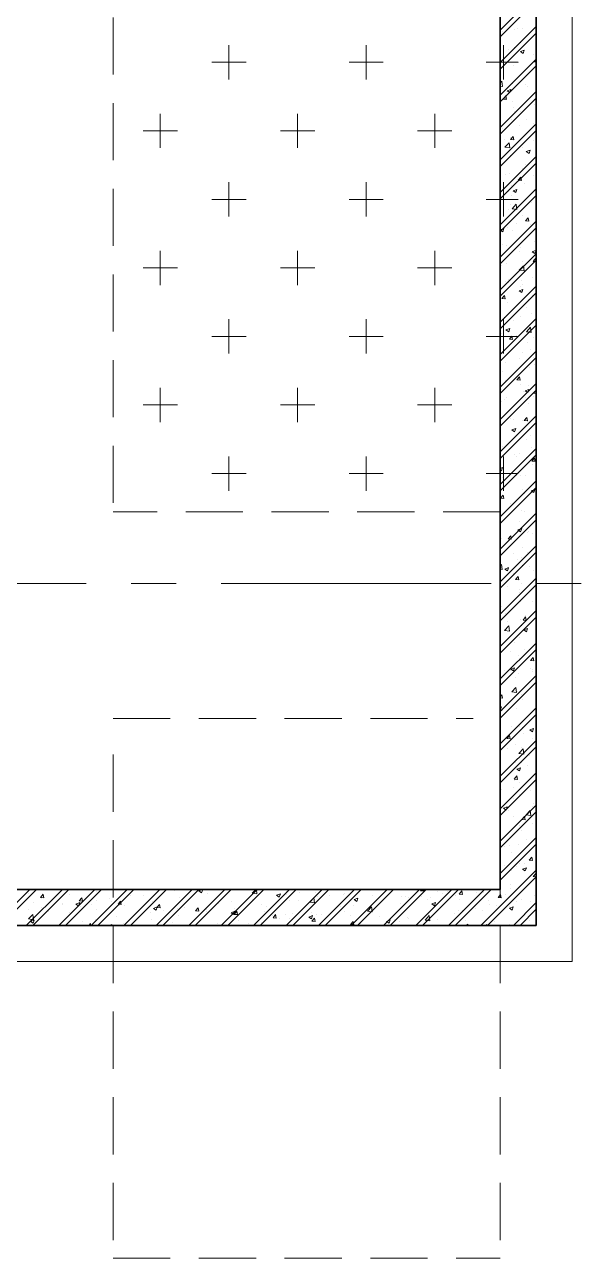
# Model space of a CAD drawing. Header units: millimetres. Extents: x 115500 to 206800, y -6300 to 53700.
# Drawn here: x 135359 to 138500, y 15450 to 22307 of the extents above; entities that cross this region are included whole.
import ezdxf

# ---------------------------------------------------------------- set-up
doc = ezdxf.new("R2010")
doc.units = ezdxf.units.MM
doc.linetypes.add('HIDDEN2', pattern=[4.7625, 3.175, -1.5875])
doc.linetypes.add('HT_Grid$0$CENTER2', pattern=[1.125, 0.75, -0.125, 0.125, -0.125])
for name, color, linetype, lineweight in [('HT_Grid$0$NDC_S_AXIS', 5, 'HT_Grid$0$CENTER2', 13), ('NDC_S_BEAM', 3, 'HIDDEN2', 20), ('NDC_S_HATCH MATERIAL', 8, 'Continuous', 13), ('NDC_S_SLAB', 2, 'Continuous', 20), ('NDC_S_WALL', 6, 'Continuous', 35)]:
    doc.layers.add(name, color=color, linetype=linetype, lineweight=lineweight)

msp = doc.modelspace()

# ---------------------------------------------------------------- linework, layer by layer
at = {"layer": 'HT_Grid$0$NDC_S_AXIS', "ltscale": 2000}
msp.add_line((120700, 19200), (201600, 19200), dxfattribs=at)
at = {"layer": 'NDC_S_BEAM', "ltscale": 100}
for p, q in [((135850, 23300), (135850, 19600)), ((138000, 23300), (138000, 19600)), ((138000, 19600), (135850, 19600)), ((135850, 18450), (137850, 18450)), ((135850, 18250), (135850, 15450)), ((138000, 18250), (138000, 15450)), ((135850, 15450), (138000, 15450))]:
    msp.add_line(p, q, dxfattribs=at)
at = {"layer": 'NDC_S_HATCH MATERIAL', "linetype": 'Continuous', "ltscale": 100}
for p, q in [((138000, 22276.3), (138200, 22476.3)), ((138000, 22239.5), (138200, 22439.5)), ((138000, 22096), (138200, 22296)), ((138097.9, 22288.4), (138097.9, 22288.4)), ((138125.2, 22286), (138125.2, 22286)), ((138000, 22059.2), (138200, 22259.2)), ((138011.6, 22271), (138011.6, 22271)), ((138080, 22279.1), (138080, 22279.1)), ((136493.2, 22002.7), (136493.2, 22193.2)), ((137255.2, 22002.7), (137255.2, 22193.2)), ((138017.2, 22002.7), (138017.2, 22193.2)), ((138046.3, 22167.7), (138046.3, 22167.7)), ((138076.4, 22179.2), (138076.4, 22179.2)), ((138111.6, 22157), (138132.6, 22165)), ((138111.6, 22157), (138126.5, 22146.9)), ((138114.7, 22205.3), (138114.7, 22205.3)), ((138126.5, 22146.8), (138132.6, 22164.9)), ((136398, 22098), (136588.5, 22098)), ((137160, 22098), (137350.5, 22098)), ((137922, 22098), (138100, 22098)), ((138000, 21915.7), (138200, 22115.7)), ((138011.6, 22109.4), (138011.6, 22109.4)), ((138039.4, 22135.1), (138039.4, 22135.1)), ((138072.7, 22079.3), (138072.7, 22079.3)), ((138102.7, 22094.8), (138102.7, 22094.8)), ((138186.6, 22139.5), (138186.6, 22139.5)), ((138189.3, 22100.4), (138200, 22113.1)), ((138189.3, 22100.4), (138200, 22099.5)), ((138199.6, 22128.3), (138199.6, 22128.3)), ((138000, 21878.9), (138200, 22078.9)), ((138156.9, 22074.3), (138156.9, 22074.3)), ((138000, 21982.2), (138009.6, 21992.2)), ((138000, 21965.7), (138012.9, 21963.7)), ((138012.9, 21963.6), (138009.6, 21992.1)), ((138038.6, 21939.4), (138059.6, 21947.5)), ((138053.5, 21929.3), (138059.6, 21947.4)), ((138069.1, 21979.5), (138069.1, 21979.5)), ((138077.9, 21956), (138077.9, 21956)), ((138126.2, 22004.4), (138126.2, 22004.4)), ((138139.9, 21975.9), (138139.9, 21975.9)), ((138153, 21965.9), (138153, 21965.9)), ((138000, 21735.4), (138200, 21935.4)), ((138000, 21698.6), (138200, 21898.6)), ((138015.8, 21893.6), (138030.3, 21910.9)), ((138015.8, 21893.6), (138033.7, 21892)), ((138033.7, 21891.9), (138030.3, 21910.7)), ((138038.6, 21939.4), (138053.5, 21929.4)), ((138065.4, 21879.6), (138065.4, 21879.6)), ((136112.2, 21621.7), (136112.2, 21812.2)), ((136874.2, 21621.7), (136874.2, 21812.2)), ((137636.2, 21621.7), (137636.2, 21812.2)), ((138074.1, 21847.5), (138074.1, 21847.5)), ((138081.5, 21822.6), (138081.5, 21822.6)), ((138113.8, 21825.4), (138113.8, 21825.4)), ((138187.7, 21862.5), (138187.7, 21862.5)), ((138000, 21555), (138200, 21755)), ((138061.8, 21779.7), (138061.8, 21779.7)), ((138108.8, 21744.2), (138108.8, 21744.2)), ((138144.7, 21782.3), (138144.7, 21782.3)), ((138185.7, 21759.6), (138185.7, 21759.6)), ((136017, 21717), (136207.5, 21717)), ((136779, 21717), (136969.5, 21717)), ((137541, 21717), (137731.5, 21717)), ((138000, 21518.3), (138200, 21718.3)), ((138010.7, 21729.5), (138010.7, 21729.5)), ((138021.8, 21670.1), (138021.8, 21670.1)), ((138057.4, 21668), (138071.9, 21685.2)), ((138057.4, 21668), (138075.3, 21666.4)), ((138058.1, 21679.8), (138058.1, 21679.8)), ((138075.4, 21666.3), (138071.9, 21685.1)), ((138026, 21626), (138049.4, 21650.3)), ((138026, 21626), (138052.7, 21621.8)), ((138029.9, 21625.9), (138029.9, 21625.9)), ((138052.7, 21621.8), (138049.4, 21650.2)), ((138125.3, 21624.6), (138125.3, 21624.6)), ((138144.7, 21601.1), (138165.7, 21609.2)), ((138144.7, 21601.1), (138159.6, 21591)), ((138159.6, 21590.9), (138165.7, 21609.1)), ((138181.9, 21663.3), (138181.9, 21663.3)), ((138000, 21374.7), (138200, 21574.7)), ((138000, 21338), (138200, 21538)), ((138054.5, 21580), (138054.5, 21580)), ((138140.4, 21532.5), (138140.4, 21532.5)), ((138026.6, 21476.5), (138026.6, 21476.5)), ((138050.8, 21480.1), (138050.8, 21480.1)), ((138123.5, 21510), (138123.5, 21510)), ((138186.8, 21469.7), (138186.8, 21469.7)), ((136493.2, 21240.7), (136493.2, 21431.2)), ((137255.2, 21240.7), (137255.2, 21431.2)), ((138000, 21194.4), (138200, 21394.4)), ((138017.2, 21240.7), (138017.2, 21431.2)), ((138061.5, 21414.1), (138061.5, 21414.1)), ((138099, 21442.3), (138113.5, 21459.5)), ((138099, 21442.3), (138117, 21440.7)), ((138112.9, 21445.6), (138112.9, 21445.6)), ((138117, 21440.6), (138113.5, 21459.4)), ((138136.6, 21424), (138136.6, 21424)), ((138198.7, 21399.5), (138198.7, 21399.5)), ((136398, 21336), (136588.5, 21336)), ((137160, 21336), (137350.5, 21336)), ((137922, 21336), (138100, 21336)), ((138000, 21157.7), (138200, 21357.7)), ((138009.8, 21349.7), (138009.8, 21349.7)), ((138047.2, 21380.2), (138047.2, 21380.2)), ((138063.8, 21357.5), (138063.8, 21357.5)), ((138071.7, 21383.6), (138092.7, 21391.6)), ((138071.7, 21383.6), (138086.6, 21373.5)), ((138086.6, 21373.4), (138092.7, 21391.5)), ((138184.8, 21379.7), (138184.8, 21379.7)), ((138043.5, 21280.4), (138043.5, 21280.4)), ((138057.7, 21305.7), (138057.7, 21305.7)), ((138065.8, 21284.1), (138089.1, 21308.4)), ((138065.8, 21284.1), (138092.4, 21280)), ((138092.5, 21279.9), (138089.1, 21308.4)), ((138171.3, 21320.7), (138171.3, 21320.7)), ((138195.1, 21299.6), (138195.1, 21299.6)), ((138000, 21014.1), (138200, 21214.1)), ((138005.4, 21204.2), (138005.4, 21204.2)), ((138092.4, 21202.3), (138092.4, 21202.3)), ((138124.4, 21244.7), (138124.4, 21244.7)), ((138140.7, 21216.6), (138155.1, 21233.9)), ((138140.7, 21216.6), (138158.6, 21215.1)), ((138158.6, 21215), (138155.1, 21233.8)), ((138165.6, 21197.4), (138165.6, 21197.4)), ((138191.4, 21199.7), (138191.4, 21199.7)), ((138000, 20977.4), (138200, 21177.4)), ((138000, 21166.5), (138019.7, 21174.1)), ((138000, 21165.1), (138013.6, 21155.9)), ((138013.6, 21155.8), (138019.7, 21174)), ((138039.9, 21180.5), (138039.9, 21180.5)), ((138068.7, 21163.9), (138068.7, 21163.9)), ((138013.5, 21084), (138013.5, 21084)), ((138036.2, 21080.6), (138036.2, 21080.6)), ((138112, 21065.7), (138112, 21065.7)), ((138177.7, 21045.2), (138198.7, 21053.3)), ((138187.8, 21099.8), (138187.8, 21099.8)), ((138192.7, 21035), (138198.8, 21053.2)), ((136112.2, 20859.7), (136112.2, 21050.2)), ((136874.2, 20859.7), (136874.2, 21050.2)), ((137636.2, 20859.7), (137636.2, 21050.2)), ((138000, 20833.8), (138200, 21033.8)), ((138000, 20797.1), (138200, 20997.1)), ((138105.9, 21044.9), (138105.9, 21044.9)), ((138124, 20990.6), (138124, 20990.6)), ((138177.7, 21045.2), (138192.7, 21035.2)), ((138182.3, 20991), (138196.8, 21008.2)), ((138182.3, 20991), (138200, 20989.4)), ((138183.9, 20999.8), (138183.9, 20999.8)), ((138184.1, 21000), (138184.1, 21000)), ((138200, 20990.6), (138196.8, 21008.1)), ((138199.1, 21000.5), (138199.1, 21000.5)), ((136017, 20955), (136207.5, 20955)), ((136779, 20955), (136969.5, 20955)), ((137541, 20955), (137731.5, 20955)), ((138009, 20969.8), (138009, 20969.8)), ((138032.6, 20980.8), (138032.6, 20980.8)), ((138105.5, 20942.2), (138128.9, 20966.6)), ((138105.5, 20942.2), (138132.2, 20938.1)), ((138132.2, 20938), (138128.9, 20966.5)), ((138000, 20653.5), (138200, 20853.5)), ((138028.9, 20880.9), (138028.9, 20880.9)), ((138045.1, 20872.3), (138045.1, 20872.3)), ((138047.4, 20891.6), (138047.4, 20891.6)), ((138110.7, 20851.3), (138110.7, 20851.3)), ((138120.2, 20882.2), (138120.2, 20882.2)), ((138123.5, 20864.8), (138123.5, 20864.8)), ((138180.5, 20900.1), (138180.5, 20900.1)), ((138000, 20616.7), (138200, 20816.7)), ((138008.7, 20784.2), (138023.2, 20801.4)), ((138008.7, 20784.2), (138026.7, 20782.6)), ((138026.7, 20782.5), (138023.2, 20801.3)), ((138025.3, 20781), (138025.3, 20781)), ((138104.7, 20827.7), (138125.8, 20835.7)), ((138104.7, 20827.7), (138119.7, 20817.6)), ((138119.7, 20817.5), (138125.8, 20835.6)), ((138154.9, 20778.8), (138154.9, 20778.8)), ((138176.8, 20800.2), (138176.8, 20800.2)), ((138041.3, 20763.9), (138041.3, 20763.9)), ((138147.9, 20732.4), (138147.9, 20732.4)), ((136493.2, 20478.7), (136493.2, 20669.2)), ((137255.2, 20478.7), (137255.2, 20669.2)), ((138000, 20473.2), (138200, 20673.2)), ((138017.2, 20478.7), (138017.2, 20669.2)), ((138021.6, 20681.2), (138021.6, 20681.2)), ((138076, 20660.5), (138076, 20660.5)), ((138111.1, 20685.8), (138111.1, 20685.8)), ((138173.2, 20700.4), (138173.2, 20700.4)), ((136398, 20574), (136588.5, 20574)), ((137160, 20574), (137350.5, 20574)), ((137922, 20574), (138100, 20574)), ((138000, 20436.4), (138200, 20636.4)), ((138008.1, 20589.9), (138008.1, 20589.9)), ((138018, 20581.3), (138018, 20581.3)), ((138031.8, 20610.1), (138052.8, 20618.2)), ((138031.8, 20610.1), (138046.7, 20600.1)), ((138046.7, 20600), (138052.8, 20618.1)), ((138050.4, 20558.5), (138064.8, 20575.7)), ((138068.3, 20556.8), (138064.8, 20575.6)), ((138089.5, 20579.1), (138089.5, 20579.1)), ((138145.3, 20600.3), (138168.7, 20624.7)), ((138145.3, 20600.3), (138172, 20596.2)), ((138172, 20596.1), (138168.7, 20624.6)), ((138169.5, 20600.5), (138169.5, 20600.5)), ((138183, 20619.9), (138183, 20619.9)), ((138050.4, 20558.5), (138068.3, 20556.9)), ((138152.7, 20538.8), (138152.7, 20538.8)), ((138186.5, 20567.1), (138186.5, 20567.1)), ((138000, 20292.9), (138200, 20492.9)), ((138000, 20256.1), (138200, 20456.1)), ((138014.3, 20481.4), (138014.3, 20481.4)), ((138107.6, 20448.8), (138107.6, 20448.8)), ((138122.6, 20484.9), (138122.6, 20484.9)), ((138165.9, 20500.6), (138165.9, 20500.6)), ((138182.7, 20458.7), (138182.7, 20458.7)), ((138010.7, 20381.6), (138010.7, 20381.6)), ((138029.8, 20426.6), (138029.8, 20426.6)), ((138162.2, 20400.8), (138162.2, 20400.8)), ((138189.9, 20419.8), (138189.9, 20419.8)), ((138000, 20112.6), (138200, 20312.6)), ((138028.7, 20330.5), (138028.7, 20330.5)), ((138092, 20332.8), (138106.5, 20350.1)), ((138092, 20332.8), (138109.9, 20331.3)), ((138103.8, 20340.4), (138103.8, 20340.4)), ((138109.9, 20331.2), (138106.5, 20350)), ((138110.3, 20305.9), (138110.3, 20305.9)), ((138158.6, 20300.9), (138158.6, 20300.9)), ((136112.2, 20097.7), (136112.2, 20288.2)), ((136874.2, 20097.7), (136874.2, 20288.2)), ((137636.2, 20097.7), (137636.2, 20288.2)), ((138000, 20075.8), (138200, 20275.8)), ((138007.1, 20281.7), (138007.1, 20281.7)), ((138034.6, 20233), (138034.6, 20233)), ((138131.5, 20266.5), (138131.5, 20266.5)), ((138137.8, 20271.8), (138158.8, 20279.9)), ((138137.8, 20271.8), (138152.8, 20261.7)), ((138138.5, 20237), (138138.5, 20237)), ((138152.8, 20261.6), (138158.9, 20279.8)), ((138182.1, 20240), (138182.1, 20240)), ((138185.1, 20258.4), (138200, 20274)), ((138185.1, 20258.4), (138200, 20256.1)), ((136017, 20193), (136207.5, 20193)), ((136779, 20193), (136969.5, 20193)), ((137541, 20193), (137731.5, 20193)), ((138003.4, 20181.8), (138003.4, 20181.8)), ((138007.2, 20210), (138007.2, 20210)), ((138024.9, 20222.1), (138024.9, 20222.1)), ((138154.9, 20201), (138154.9, 20201)), ((138194.8, 20226.2), (138194.8, 20226.2)), ((138000, 19932.2), (138200, 20132.2)), ((138000, 19895.5), (138200, 20095.5)), ((138059.6, 20118.7), (138059.6, 20118.7)), ((138071.8, 20114), (138071.8, 20114)), ((138121.8, 20105), (138121.8, 20105)), ((138133.6, 20107.2), (138148.1, 20124.4)), ((138133.6, 20107.2), (138151.5, 20105.6)), ((138151.6, 20105.5), (138148.1, 20124.3)), ((138151.3, 20101.2), (138151.3, 20101.2)), ((138064.8, 20054.3), (138085.8, 20062.3)), ((138064.8, 20054.3), (138079.8, 20044.2)), ((138079.8, 20044.1), (138085.9, 20062.2)), ((138170.1, 20025.3), (138170.1, 20025.3)), ((138013.4, 19960.7), (138013.4, 19960.7)), ((138147.6, 20001.3), (138147.6, 20001.3)), ((138173.6, 19954), (138173.6, 19954)), ((136493.2, 19716.7), (136493.2, 19907.2)), ((137255.2, 19716.7), (137255.2, 19907.2)), ((138000, 19751.9), (138200, 19951.9)), ((138000, 19715.2), (138200, 19915.2)), ((138017.2, 19716.7), (138017.2, 19907.2)), ((138076.7, 19920.4), (138076.7, 19920.4)), ((138091.2, 19907), (138091.2, 19907)), ((138109.4, 19926), (138109.4, 19926)), ((138144, 19901.4), (138144, 19901.4)), ((138166.3, 19916.9), (138166.3, 19916.9)), ((138175.2, 19881.5), (138189.7, 19898.8)), ((138193.2, 19879.8), (138189.7, 19898.6)), ((138000, 19839.8), (138012.8, 19844.8)), ((138000, 19831.2), (138006.8, 19826.6)), ((138006.3, 19830.1), (138006.3, 19830.1)), ((138006.8, 19826.5), (138012.9, 19844.7)), ((138175.2, 19881.5), (138193.2, 19880)), ((138181.3, 19860.1), (138181.3, 19860.1)), ((136398, 19812), (136588.5, 19812)), ((137160, 19812), (137350.5, 19812)), ((137922, 19812), (138100, 19812)), ((138000, 19571.6), (138200, 19771.6)), ((138012.3, 19788.7), (138012.3, 19788.7)), ((138087.4, 19798.5), (138087.4, 19798.5)), ((138113.9, 19801.5), (138113.9, 19801.5)), ((138140.3, 19801.6), (138140.3, 19801.6)), ((138000, 19534.9), (138200, 19734.9)), ((138001.7, 19674.7), (138016.1, 19691.9)), ((138008.5, 19680.2), (138008.5, 19680.2)), ((138019.6, 19673), (138016.2, 19691.8)), ((138120.9, 19725.1), (138120.9, 19725.1)), ((138122.1, 19695.2), (138122.1, 19695.2)), ((138136.7, 19701.7), (138136.7, 19701.7)), ((138170.9, 19715.9), (138191.9, 19724)), ((138170.9, 19715.9), (138185.8, 19705.9)), ((138185.8, 19705.8), (138191.9, 19723.9)), ((138001.7, 19674.7), (138019.6, 19673.1)), ((138055.5, 19648.2), (138055.5, 19648.2)), ((138000, 19391.3), (138200, 19591.3)), ((138000, 19354.6), (138200, 19554.6)), ((138043.2, 19576.9), (138043.2, 19576.9)), ((138108.5, 19546.1), (138108.5, 19546.1)), ((138118.7, 19607.9), (138118.7, 19607.9)), ((138133, 19601.8), (138133, 19601.8)), ((138097.9, 19498.4), (138118.9, 19506.4)), ((138097.9, 19498.4), (138112.8, 19488.3)), ((138112.9, 19488.2), (138118.9, 19506.3)), ((138129.4, 19502), (138129.4, 19502)), ((138153.7, 19483.5), (138153.7, 19483.5)), ((138155.9, 19488.9), (138155.9, 19488.9)), ((138180.4, 19480.2), (138180.4, 19480.2)), ((138000, 19211), (138200, 19411)), ((138005.4, 19450.2), (138005.4, 19450.2)), ((138043.3, 19449), (138057.8, 19466.3)), ((138043.3, 19449), (138061.2, 19447.5)), ((138061.3, 19447.4), (138057.8, 19466.2)), ((138000, 19174.2), (138200, 19374.2)), ((138074.8, 19365.2), (138074.8, 19365.2)), ((138120, 19345.2), (138120, 19345.2)), ((138125.8, 19402.1), (138125.8, 19402.1)), ((138149.9, 19375), (138149.9, 19375)), ((138000, 19298.8), (138007.6, 19306.8)), ((138000, 19280), (138010.9, 19278.3)), ((138000.6, 19302.1), (138000.6, 19302.1)), ((138010.9, 19278.2), (138007.6, 19306.7)), ((138024.9, 19280.8), (138045.9, 19288.9)), ((138024.9, 19280.8), (138039.8, 19270.8)), ((138039.9, 19270.7), (138045.9, 19288.8)), ((138097.5, 19335.6), (138097.5, 19335.6)), ((138122.1, 19302.2), (138122.1, 19302.2)), ((138160.8, 19295.3), (138160.8, 19295.3)), ((138184.6, 19271.7), (138184.6, 19271.7)), ((138000, 19030.7), (138200, 19230.7)), ((138071, 19256.7), (138071, 19256.7)), ((138084.9, 19223.4), (138099.4, 19240.6)), ((138084.9, 19223.4), (138102.9, 19221.8)), ((138102.9, 19221.7), (138099.4, 19240.5)), ((138118.5, 19202.4), (138118.5, 19202.4)), ((138000, 18993.9), (138200, 19193.9)), ((138037.8, 19183.1), (138037.8, 19183.1)), ((138105.7, 19153.4), (138105.7, 19153.4)), ((138107.6, 19166.2), (138107.6, 19166.2)), ((138198, 19176.4), (138198, 19176.4)), ((138004.5, 19070.3), (138004.5, 19070.3)), ((138114.8, 19102.5), (138114.8, 19102.5)), ((138179.5, 19100.4), (138179.5, 19100.4)), ((138000, 18850.4), (138200, 19050.4)), ((138000, 18813.6), (138200, 19013.6)), ((138026.7, 19035), (138026.7, 19035)), ((138111.2, 19002.6), (138111.2, 19002.6)), ((138126.6, 18997.7), (138141, 19015)), ((138126.6, 18997.7), (138144.5, 18996.1)), ((138139.5, 19023.1), (138139.5, 19023.1)), ((138144.5, 18996), (138141, 19014.8)), ((138024, 18940.5), (138047.4, 18964.9)), ((138024, 18940.5), (138050.7, 18936.4)), ((138042.7, 18989.5), (138042.7, 18989.5)), ((138050.7, 18936.3), (138047.4, 18964.8)), ((138119.1, 18965.3), (138119.1, 18965.3)), ((138131, 18942.5), (138152, 18950.6)), ((138131, 18942.5), (138145.9, 18932.4)), ((138137.3, 18941.7), (138137.3, 18941.7)), ((138145.9, 18932.3), (138152, 18950.5)), ((138000, 18670.1), (138200, 18870.1)), ((138079.9, 18870.6), (138079.9, 18870.6)), ((138107.5, 18902.7), (138107.5, 18902.7)), ((138000, 18633.3), (138200, 18833.3)), ((138058.4, 18823.3), (138058.4, 18823.3)), ((138103.9, 18802.9), (138103.9, 18802.9)), ((138133.5, 18833.2), (138133.5, 18833.2)), ((138168.2, 18772.1), (138182.7, 18789.3)), ((138186.1, 18770.4), (138182.7, 18789.2)), ((138058, 18725), (138079, 18733)), ((138058, 18725), (138072.9, 18714.9)), ((138072.9, 18714.8), (138079, 18732.9)), ((138106.7, 18786.3), (138106.7, 18786.3)), ((138168.2, 18772.1), (138186.1, 18770.5)), ((138168.2, 18729.9), (138168.2, 18729.9)), ((138178.6, 18720.5), (138178.6, 18720.5)), ((138000, 18489.7), (138200, 18689.7)), ((138000, 18453), (138200, 18653)), ((138003.7, 18690.4), (138003.7, 18690.4)), ((138021.4, 18717.3), (138021.4, 18717.3)), ((138054.5, 18714.9), (138054.5, 18714.9)), ((138084.7, 18677), (138084.7, 18677)), ((138100.2, 18703), (138100.2, 18703)), ((138181.6, 18710.5), (138181.6, 18710.5)), ((138000, 18571.6), (138009.1, 18582.5)), ((138012.6, 18563.5), (138009.1, 18582.4)), ((138063.8, 18598.6), (138087.1, 18623)), ((138063.8, 18598.6), (138090.5, 18594.5)), ((138090.5, 18594.4), (138087.2, 18622.9)), ((138089.2, 18611.5), (138089.2, 18611.5)), ((138096.6, 18603.1), (138096.6, 18603.1)), ((138118.2, 18585.5), (138118.2, 18585.5)), ((138000, 18564.8), (138012.6, 18563.7)), ((138000, 18513.2), (138006, 18515.5)), ((138000, 18497.4), (138006, 18515.4)), ((138121.9, 18558), (138121.9, 18558)), ((138199.8, 18518.1), (138199.8, 18518.1)), ((138000, 18309.4), (138200, 18509.4)), ((138000, 18272.7), (138200, 18472.7)), ((138010.3, 18493.2), (138010.3, 18493.2)), ((138092.9, 18503.3), (138092.9, 18503.3)), ((138063.5, 18404.7), (138063.5, 18404.7)), ((138089.3, 18403.4), (138089.3, 18403.4)), ((138105.8, 18406.5), (138105.8, 18406.5)), ((138120.9, 18399.8), (138120.9, 18399.8)), ((138164.1, 18386.6), (138185.1, 18394.7)), ((138164.1, 18386.6), (138179, 18376.6)), ((138179, 18376.5), (138185.1, 18394.6)), ((138196, 18409.7), (138196, 18409.7)), ((138000, 18129.1), (138200, 18329.1)), ((138002.8, 18310.6), (138002.8, 18310.6)), ((138036.3, 18339.6), (138050.7, 18356.8)), ((138036.3, 18339.6), (138054.2, 18338)), ((138054.2, 18337.9), (138050.7, 18356.7)), ((138126.7, 18364.4), (138126.7, 18364.4)), ((138177.7, 18340.6), (138177.7, 18340.6)), ((138000, 18092.4), (138200, 18292.4)), ((138003.8, 18252.2), (138003.8, 18252.2)), ((138041.9, 18281.5), (138041.9, 18281.5)), ((138085.6, 18303.5), (138085.6, 18303.5)), ((138103.6, 18256.7), (138126.9, 18281.1)), ((138103.6, 18256.7), (138130.2, 18252.6)), ((138117, 18291.4), (138117, 18291.4)), ((138130.2, 18252.5), (138126.9, 18281)), ((138163.9, 18245.5), (138163.9, 18245.5)), ((138038.1, 18173.1), (138038.1, 18173.1)), ((138082, 18203.7), (138082, 18203.7)), ((138091.1, 18169.1), (138112.1, 18177.1)), ((138106, 18158.9), (138112.1, 18177)), ((138117.3, 18205.6), (138117.3, 18205.6)), ((138151.7, 18188), (138151.7, 18188)), ((138000, 17948.8), (138200, 18148.8)), ((138000, 17912.1), (138200, 18112.1)), ((138077.9, 18113.9), (138092.3, 18131.1)), ((138077.9, 18113.9), (138095.8, 18112.3)), ((138078.3, 18103.8), (138078.3, 18103.8)), ((138091.1, 18169.1), (138106, 18159)), ((138095.8, 18112.2), (138092.4, 18131)), ((138008.6, 18058.6), (138008.6, 18058.6)), ((138072.8, 18069.7), (138072.8, 18069.7)), ((138105.5, 18092.2), (138105.5, 18092.2)), ((138168.8, 18051.9), (138168.8, 18051.9)), ((138000, 17768.5), (138200, 17968.5)), ((138074.7, 18003.9), (138074.7, 18003.9)), ((138105, 18026.6), (138105, 18026.6)), ((138183.4, 17976.3), (138183.4, 17976.3)), ((138000, 17731.7), (138200, 17931.7)), ((138001.9, 17930.7), (138001.9, 17930.7)), ((138018.1, 17951.5), (138039.1, 17959.6)), ((138018.1, 17951.5), (138033, 17941.5)), ((138033, 17941.4), (138039.1, 17959.5)), ((138045.8, 17939.7), (138045.8, 17939.7)), ((138071, 17904.1), (138071, 17904.1)), ((138119.5, 17888.3), (138134, 17905.5)), ((138137.5, 17886.6), (138134, 17905.4)), ((138143.3, 17914.8), (138166.7, 17939.2)), ((138143.3, 17914.8), (138170, 17910.7)), ((138170, 17910.6), (138166.7, 17939.1)), ((138176.8, 17960.7), (138176.8, 17960.7)), ((138104.4, 17858), (138104.4, 17858)), ((138119.5, 17888.3), (138137.4, 17886.7)), ((138179.5, 17867.9), (138179.5, 17867.9)), ((138197.2, 17830.8), (138200, 17831.8)), ((138197.2, 17830.8), (138200, 17828.8)), ((138000, 17588.2), (138200, 17788.2)), ((138067.4, 17804.2), (138067.4, 17804.2)), ((138116.5, 17825.7), (138116.5, 17825.7)), ((138147.6, 17779.6), (138147.6, 17779.6)), ((138000, 17551.4), (138200, 17751.4)), ((138025.5, 17739.7), (138025.5, 17739.7)), ((138050.7, 17746.1), (138050.7, 17746.1)), ((138063.7, 17704.3), (138063.7, 17704.3)), ((138100.6, 17749.6), (138100.6, 17749.6)), ((138021.7, 17631.2), (138021.7, 17631.2)), ((138087.9, 17627.1), (138087.9, 17627.1)), ((138104.1, 17646.7), (138104.1, 17646.7)), ((138135.3, 17646.2), (138135.3, 17646.2)), ((138161.1, 17662.6), (138175.6, 17679.8)), ((138161.1, 17662.6), (138179.1, 17661)), ((138179.1, 17660.9), (138175.6, 17679.7)), ((137892.5, 17300.4), (138200, 17607.9)), ((137929.2, 17300.4), (138200, 17571.1)), ((138060.1, 17604.5), (138060.1, 17604.5)), ((138124.2, 17613.2), (138145.2, 17621.3)), ((138124.2, 17613.2), (138139.1, 17603.1)), ((138139.1, 17603), (138145.2, 17621.2)), ((138176, 17580.8), (138176, 17580.8)), ((138183.1, 17572.9), (138200, 17590.6)), ((138183.1, 17572.9), (138200, 17570.3)), ((135187.8, 17300.4), (135387.8, 17500.4)), ((135224.6, 17300.4), (135424.6, 17500.4)), ((135368.1, 17300.4), (135568.1, 17500.4)), ((135404.9, 17300.4), (135604.9, 17500.4)), ((135548.4, 17300.4), (135748.4, 17500.4)), ((135585.2, 17300.4), (135785.2, 17500.4)), ((135728.7, 17300.4), (135928.7, 17500.4)), ((135760.5, 17490.1), (135760.5, 17490.1)), ((135765.5, 17300.4), (135965.5, 17500.4)), ((135909.1, 17300.4), (136109.1, 17500.4)), ((135945.8, 17300.4), (136145.8, 17500.4)), ((136089.4, 17300.4), (136289.4, 17500.4)), ((136126.1, 17300.4), (136326.1, 17500.4)), ((136134.6, 17490.7), (136134.6, 17490.7)), ((136191.9, 17495.3), (136191.9, 17495.3)), ((136269.7, 17300.4), (136469.7, 17500.4)), ((136306.4, 17300.4), (136506.4, 17500.4)), ((136326.6, 17491.8), (136347.6, 17499.8)), ((136326.6, 17491.8), (136341.5, 17481.7)), ((136341.6, 17481.6), (136347.6, 17499.7)), ((136450, 17300.4), (136650, 17500.4)), ((136486.7, 17300.4), (136686.7, 17500.4)), ((136528.1, 17496.7), (136528.1, 17496.7)), ((136622, 17479.3), (136642.2, 17500.4)), ((136630.3, 17300.4), (136830.3, 17500.4)), ((136648.7, 17475.1), (136645.8, 17500.4)), ((136651.4, 17494.4), (136651.4, 17494.4)), ((136667.1, 17300.4), (136867.1, 17500.4)), ((136810.6, 17300.4), (137010.6, 17500.4)), ((136811.5, 17487.6), (136811.5, 17487.6)), ((136847.4, 17300.4), (137047.4, 17500.4)), ((136990.9, 17300.4), (137190.9, 17500.4)), ((137000.8, 17496.8), (137000.8, 17496.8)), ((137027.7, 17300.4), (137227.7, 17500.4)), ((137171.2, 17300.4), (137371.2, 17500.4)), ((137208, 17300.4), (137408, 17500.4)), ((137229.3, 17496.5), (137229.3, 17496.5)), ((137351.6, 17300.4), (137551.6, 17500.4)), ((137388.3, 17300.4), (137588.3, 17500.4)), ((137531.9, 17300.4), (137731.9, 17500.4)), ((137549, 17494.1), (137549, 17494.1)), ((137557.2, 17493.4), (137563.1, 17500.4)), ((137557.2, 17493.4), (137575.2, 17491.8)), ((137568.6, 17300.4), (137768.6, 17500.4)), ((137575.2, 17491.7), (137573.6, 17500.4)), ((137651.1, 17490.7), (137651.1, 17490.7)), ((137709.2, 17487.3), (137709.2, 17487.3)), ((137712.2, 17300.4), (137912.2, 17500.4)), ((137748.9, 17300.4), (137948.9, 17500.4)), ((137772.4, 17474.6), (137786.9, 17491.8)), ((137790.4, 17472.9), (137786.9, 17491.7)), ((137904.9, 17485.4), (137904.9, 17485.4)), ((138001, 17550.8), (138001, 17550.8)), ((138056.4, 17527.9), (138056.4, 17527.9)), ((138056.4, 17504.6), (138056.4, 17504.6)), ((135377.5, 17480.2), (135377.5, 17480.2)), ((135407.4, 17429.6), (135407.4, 17429.6)), ((135447.1, 17456), (135461.5, 17473.2)), ((135447.1, 17456), (135465, 17454.4)), ((135454.9, 17449.8), (135454.9, 17449.8)), ((135465, 17454.3), (135461.5, 17473.1)), ((135567.6, 17422.8), (135567.6, 17422.8)), ((135609, 17470.9), (135609, 17470.9)), ((135643.4, 17419), (135664.4, 17427.1)), ((135643.4, 17419), (135658.3, 17409)), ((135658.4, 17408.9), (135664.4, 17427)), ((135662.3, 17437.2), (135676.7, 17454.4)), ((135662.3, 17437.2), (135680.2, 17435.6)), ((135680.2, 17435.5), (135676.7, 17454.3)), ((135756.4, 17440.9), (135756.4, 17440.9)), ((135831.5, 17450.8), (135831.5, 17450.8)), ((135842, 17435.3), (135842, 17435.3)), ((135877.4, 17418.4), (135891.9, 17435.6)), ((135877.4, 17418.4), (135895.4, 17416.8)), ((135895.4, 17416.7), (135891.9, 17435.5)), ((135945.1, 17465.8), (135945.1, 17465.8)), ((136017, 17465.3), (136017, 17465.3)), ((136066.7, 17433.8), (136066.7, 17433.8)), ((136092.6, 17399.5), (136107.1, 17416.8)), ((136110.6, 17397.9), (136107.1, 17416.7)), ((136218.2, 17453), (136218.2, 17453)), ((136374, 17475.5), (136374, 17475.5)), ((136433.9, 17422.2), (136433.9, 17422.2)), ((136509, 17432.1), (136509, 17432.1)), ((136622, 17479.3), (136648.7, 17475.2)), ((136622.6, 17447), (136622.6, 17447)), ((136757.8, 17467.7), (136778.8, 17475.8)), ((136757.8, 17467.7), (136772.7, 17457.7)), ((136772.7, 17457.6), (136778.8, 17475.7)), ((136812, 17472), (136812, 17472)), ((136831.8, 17438.5), (136831.8, 17438.5)), ((136879.4, 17436.5), (136879.4, 17436.5)), ((136887.1, 17481.9), (136887.1, 17481.9)), ((136942.2, 17429.7), (136965.6, 17454)), ((136942.2, 17429.7), (136968.9, 17425.5)), ((136968.9, 17425.4), (136965.6, 17453.9)), ((136971.7, 17480.9), (136971.7, 17480.9)), ((136985.8, 17459.6), (136985.8, 17459.6)), ((137054.3, 17466.5), (137054.3, 17466.5)), ((137131.8, 17474.1), (137131.8, 17474.1)), ((137137.3, 17478.8), (137137.3, 17478.8)), ((137188.9, 17443.7), (137209.9, 17451.8)), ((137188.9, 17443.7), (137203.8, 17433.7)), ((137203.8, 17433.5), (137209.9, 17451.7)), ((137292, 17467.3), (137292, 17467.3)), ((137300, 17428.3), (137300, 17428.3)), ((137301.2, 17430.7), (137301.2, 17430.7)), ((137443.5, 17422.6), (137443.5, 17422.6)), ((137452.1, 17460.6), (137452.1, 17460.6)), ((137476.1, 17460.7), (137476.1, 17460.7)), ((137489.5, 17453.2), (137489.5, 17453.2)), ((137564.6, 17463.1), (137564.6, 17463.1)), ((137595.1, 17441.8), (137595.1, 17441.8)), ((137612.3, 17453.8), (137612.3, 17453.8)), ((137620, 17419.7), (137641, 17427.8)), ((137620, 17419.7), (137635, 17409.6)), ((137635, 17409.5), (137641.1, 17427.6)), ((137678.2, 17478.1), (137678.2, 17478.1)), ((137750.9, 17464.3), (137750.9, 17464.3)), ((137772.4, 17474.6), (137790.3, 17473)), ((137772.4, 17447), (137772.4, 17447)), ((137869.3, 17480.6), (137869.3, 17480.6)), ((137932.6, 17440.3), (137932.6, 17440.3)), ((137987.6, 17455.8), (138002, 17473)), ((137987.6, 17455.8), (138005.5, 17454.2)), ((138005.5, 17454.1), (138002.1, 17472.9)), ((138029.5, 17473.8), (138029.5, 17473.8)), ((138072.8, 17300.4), (138200, 17427.6)), ((138092.7, 17433.5), (138092.7, 17433.5)), ((138115.6, 17445.8), (138115.6, 17445.8)), ((138166.9, 17434.5), (138166.9, 17434.5)), ((138189.6, 17467), (138189.6, 17467)), ((135378.2, 17391.1), (135378.2, 17391.1)), ((135381.1, 17336.1), (135404.5, 17360.4)), ((135407.8, 17331.8), (135404.5, 17360.3)), ((135451.3, 17349.9), (135451.3, 17349.9)), ((135453.3, 17401), (135453.3, 17401)), ((135492.1, 17375.2), (135492.1, 17375.2)), ((135566.9, 17416), (135566.9, 17416)), ((135605.3, 17371), (135605.3, 17371)), ((135667.1, 17405.2), (135667.1, 17405.2)), ((135727.7, 17416), (135727.7, 17416)), ((135756.8, 17390.2), (135756.8, 17390.2)), ((135887.9, 17409.3), (135887.9, 17409.3)), ((135912.7, 17412.7), (135912.7, 17412.7)), ((136048, 17402.5), (136048, 17402.5)), ((136055.7, 17372.4), (136055.7, 17372.4)), ((136074.6, 17395), (136095.6, 17403.1)), ((136074.6, 17395), (136089.5, 17384.9)), ((136089.5, 17384.8), (136095.6, 17403)), ((136092.6, 17399.5), (136110.5, 17398)), ((136130.8, 17382.3), (136130.8, 17382.3)), ((136208.2, 17395.7), (136208.2, 17395.7)), ((136214.6, 17353.2), (136214.6, 17353.2)), ((136244.4, 17397.2), (136244.4, 17397.2)), ((136307.8, 17380.7), (136322.2, 17397.9)), ((136307.8, 17380.7), (136325.7, 17379.1)), ((136325.7, 17379), (136322.3, 17397.8)), ((136368.3, 17389), (136368.3, 17389)), ((136370.4, 17375.7), (136370.4, 17375.7)), ((136505.7, 17371), (136526.7, 17379)), ((136505.7, 17371), (136520.6, 17360.9)), ((136520.6, 17360.8), (136526.7, 17378.9)), ((136523, 17361.9), (136537.4, 17379.1)), ((136523, 17361.9), (136540.9, 17360.3)), ((136524.4, 17396.8), (136524.4, 17396.8)), ((136528.4, 17382.2), (136528.4, 17382.2)), ((136529.5, 17376.4), (136529.5, 17376.4)), ((136540.9, 17360.2), (136537.4, 17379)), ((136676, 17416), (136676, 17416)), ((136688.6, 17375.4), (136688.6, 17375.4)), ((136704.4, 17406.4), (136704.4, 17406.4)), ((136733.1, 17353.7), (136733.1, 17353.7)), ((136738.1, 17343.1), (136752.6, 17360.3)), ((136756.1, 17341.4), (136752.6, 17360.2)), ((136808.2, 17363.5), (136808.2, 17363.5)), ((136848.7, 17368.7), (136848.7, 17368.7)), ((136921.8, 17378.5), (136921.8, 17378.5)), ((136936.8, 17347), (136957.8, 17355)), ((136951.3, 17370.6), (136951.3, 17370.6)), ((136951.8, 17336.8), (136957.9, 17354.9)), ((136982.2, 17359.7), (136982.2, 17359.7)), ((137008.9, 17361.9), (137008.9, 17361.9)), ((137111.3, 17403.4), (137111.3, 17403.4)), ((137126.2, 17400.6), (137126.2, 17400.6)), ((137133.7, 17378.9), (137133.7, 17378.9)), ((137169, 17355.1), (137169, 17355.1)), ((137186.4, 17413.3), (137186.4, 17413.3)), ((137262.4, 17380), (137285.7, 17404.4)), ((137262.4, 17380), (137289, 17375.9)), ((137289, 17375.8), (137285.7, 17404.3)), ((137289.5, 17401.4), (137289.5, 17401.4)), ((137329.2, 17348.4), (137329.2, 17348.4)), ((137582.5, 17330.4), (137605.9, 17354.7)), ((137590.7, 17355.7), (137590.7, 17355.7)), ((137599.3, 17359.8), (137599.3, 17359.8)), ((137609.2, 17326.1), (137605.9, 17354.6)), ((137747.2, 17364.4), (137747.2, 17364.4)), ((137765.7, 17385.7), (137765.7, 17385.7)), ((137788.8, 17384.7), (137788.8, 17384.7)), ((137863.9, 17394.6), (137863.9, 17394.6)), ((137901.3, 17385.5), (137901.3, 17385.5)), ((137940.6, 17415.8), (137940.6, 17415.8)), ((137977.5, 17409.5), (137977.5, 17409.5)), ((138051.2, 17395.7), (138072.2, 17403.7)), ((138051.2, 17395.7), (138066.1, 17385.6)), ((138052.8, 17404.7), (138052.8, 17404.7)), ((138066.1, 17385.5), (138072.2, 17403.6)), ((138109.6, 17300.4), (138200, 17390.8)), ((135381.1, 17336.1), (135407.8, 17331.9)), ((135391.4, 17322.3), (135412.4, 17330.3)), ((135391.4, 17322.3), (135406.3, 17312.2)), ((135406.3, 17312.1), (135412.4, 17330.2)), ((135677.5, 17322.6), (135677.5, 17322.6)), ((135714.7, 17300.4), (135724.6, 17310.8)), ((135725.8, 17300.4), (135724.6, 17310.7)), ((135752.6, 17332.5), (135752.6, 17332.5)), ((135828, 17300.4), (135843.5, 17306.3)), ((135841.5, 17300.4), (135843.5, 17306.2)), ((135866.2, 17347.5), (135866.2, 17347.5)), ((135909, 17312.8), (135909, 17312.8)), ((136063, 17334), (136063, 17334)), ((136179.6, 17316.3), (136179.6, 17316.3)), ((136354.5, 17346.4), (136354.5, 17346.4)), ((136354.9, 17303.9), (136354.9, 17303.9)), ((136430, 17313.8), (136430, 17313.8)), ((136543.7, 17328.7), (136543.7, 17328.7)), ((136601.4, 17310.5), (136601.4, 17310.5)), ((136672.3, 17316.1), (136672.3, 17316.1)), ((136738.1, 17343.1), (136756.1, 17341.5)), ((136776.3, 17340.6), (136776.3, 17340.6)), ((136828.1, 17338.6), (136828.1, 17338.6)), ((136936.8, 17347), (136951.8, 17336.9)), ((136953.3, 17324.2), (136967.8, 17341.5)), ((136953.3, 17324.2), (136971.3, 17322.7)), ((136971.3, 17322.6), (136967.8, 17341.4)), ((137168.5, 17305.4), (137183, 17322.6)), ((137168.5, 17305.4), (137186.4, 17303.8)), ((137186.4, 17303.7), (137183, 17322.5)), ((137221.1, 17310), (137221.1, 17310)), ((137285.9, 17301.6), (137285.9, 17301.6)), ((137368, 17322.9), (137389, 17331)), ((137368, 17322.9), (137382.9, 17312.9)), ((137382.9, 17312.8), (137389, 17330.9)), ((137395.2, 17300.4), (137398.1, 17303.8)), ((137398.8, 17300.4), (137398.2, 17303.7)), ((137410.6, 17334.9), (137410.6, 17334.9)), ((137415.7, 17325.7), (137415.7, 17325.7)), ((137439.9, 17322.7), (137439.9, 17322.7)), ((137485.7, 17344.8), (137485.7, 17344.8)), ((137489.3, 17341.6), (137489.3, 17341.6)), ((137582.5, 17330.4), (137609.2, 17326.2)), ((137591.4, 17341.9), (137591.4, 17341.9)), ((137649.5, 17334.9), (137649.5, 17334.9)), ((137802.9, 17300.4), (137820.1, 17307)), ((137809.6, 17328.1), (137809.6, 17328.1)), ((137817.9, 17300.4), (137820.1, 17306.9)), ((137921.6, 17300.4), (137926.1, 17305.1)), ((137926.6, 17300.4), (137926.1, 17305)), ((137969.8, 17321.3), (137969.8, 17321.3)), ((138049.1, 17304.9), (138049.1, 17304.9)), ((138088, 17316.2), (138088, 17316.2)), ((138129.9, 17314.6), (138129.9, 17314.6)), ((138163.1, 17326.1), (138163.1, 17326.1))]:
    msp.add_line(p, q, dxfattribs=at)
at = {"layer": 'NDC_S_SLAB', "ltscale": 10}
for p, q in [((138400, 37900.4), (138400, 17100.4)), ((138400, 17100.4), (132100, 17100.4))]:
    msp.add_line(p, q, dxfattribs=at)
at = {"layer": 'NDC_S_WALL', "ltscale": 100}
for p, q in [((138200, 37700.4), (138200, 17300.4)), ((138000, 37500.4), (138000, 17500.4)), ((138000, 17500.4), (132500, 17500.4)), ((138200, 17300.4), (132300, 17300.4))]:
    msp.add_line(p, q, dxfattribs=at)

doc.saveas('drawing.dxf')
